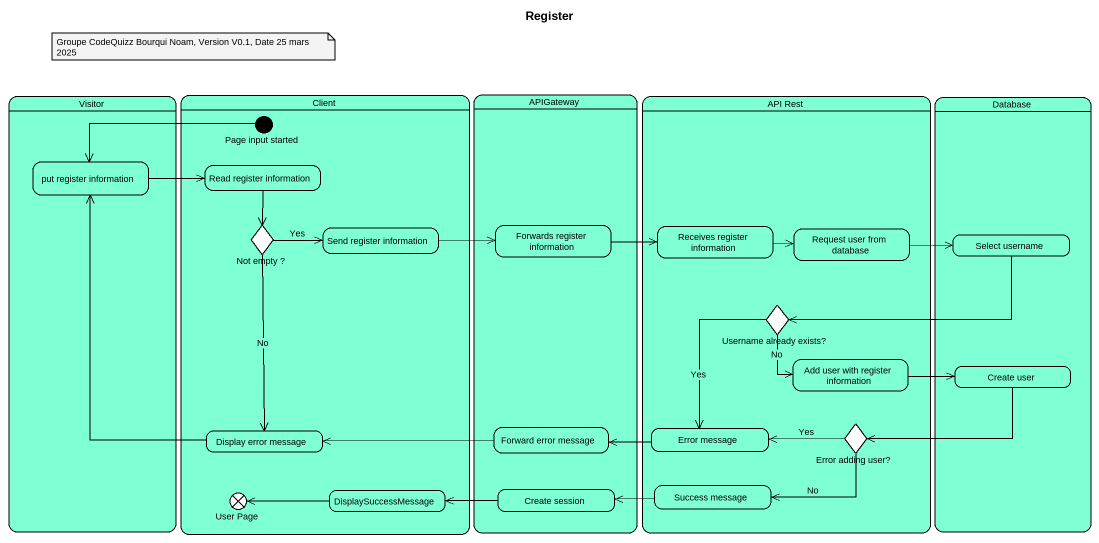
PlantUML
@startuml
title Register
hide empty description
state Visitor #7FFFD4 {
  state "put register information" as put_register_information #7FFFD4
}
state Client #7FFFD4 {
  state "Page input started" as Page_input_started <<start>> #7FFFD4
  state "Read register information" as Read_register_information #7FFFD4
  state "Not empty ?" as Not_empty <<choice>> #7FFFD4
  state "Send register information" as Send_register_information #7FFFD4
  state "Display error message" as Display_error_message #7FFFD4
  state "User Page" as User_Page <<end>> #FFFFFF
  state DisplaySuccessMessage #7FFFD4
}
state APIGateway #7FFFD4 {
  state "Forwards register information" as Forwards_register #7FFFD4
  state "Forward error message" as Forward_error_message #7FFFD4
  state "Create session" as Create_session #7FFFD4
}
state "API Rest" as API_Rest #7FFFD4 {
  state "Receives register information" as Receives_register #7FFFD4
  state "Request user from database" as Request_user_from_database #7FFFD4
  state "Username already exists?" as Username_already_exists <<choice>> #7FFFD4
  state "Add user with register information" as Add_user_with_register #7FFFD4
  state "Error message" as Error_message #7FFFD4
  state "Error adding user?" as Error_adding_user <<choice>> #7FFFD4
  state "Success message" as Success_message #7FFFD4
}
state "Database" as Database_ #7FFFD4 {
  state "Select username" as Select_username #7FFFD4
  state "Create user" as Create_user #7FFFD4
}
Page_input_started -left-> put_register_information
put_register_information -right-> Read_register_information
Read_register_information --> Not_empty
Not_empty -right-> Send_register_information : Yes
Not_empty --> Display_error_message : No
Forwards_register -right-> Receives_register
Receives_register -right-> Request_user_from_database
Send_register_information -right-> Forwards_register
Request_user_from_database -right-> Select_username
Select_username -left-> Username_already_exists
Username_already_exists --> Add_user_with_register : No
Username_already_exists --> Error_message : Yes
Add_user_with_register -right-> Create_user
Create_user -left-> Error_adding_user
Display_error_message -up-> put_register_information
Forward_error_message -left-> Display_error_message
Error_message -left-> Forward_error_message
Error_adding_user -left-> Error_message : Yes
Error_adding_user -left-> Success_message : No
DisplaySuccessMessage -left-> User_Page
Create_session -left-> DisplaySuccessMessage
Success_message -left-> Create_session
note as N1
  Groupe CodeQuizz Bourqui Noam, Version V0.1, Date 25 mars 2025
end note
@enduml
